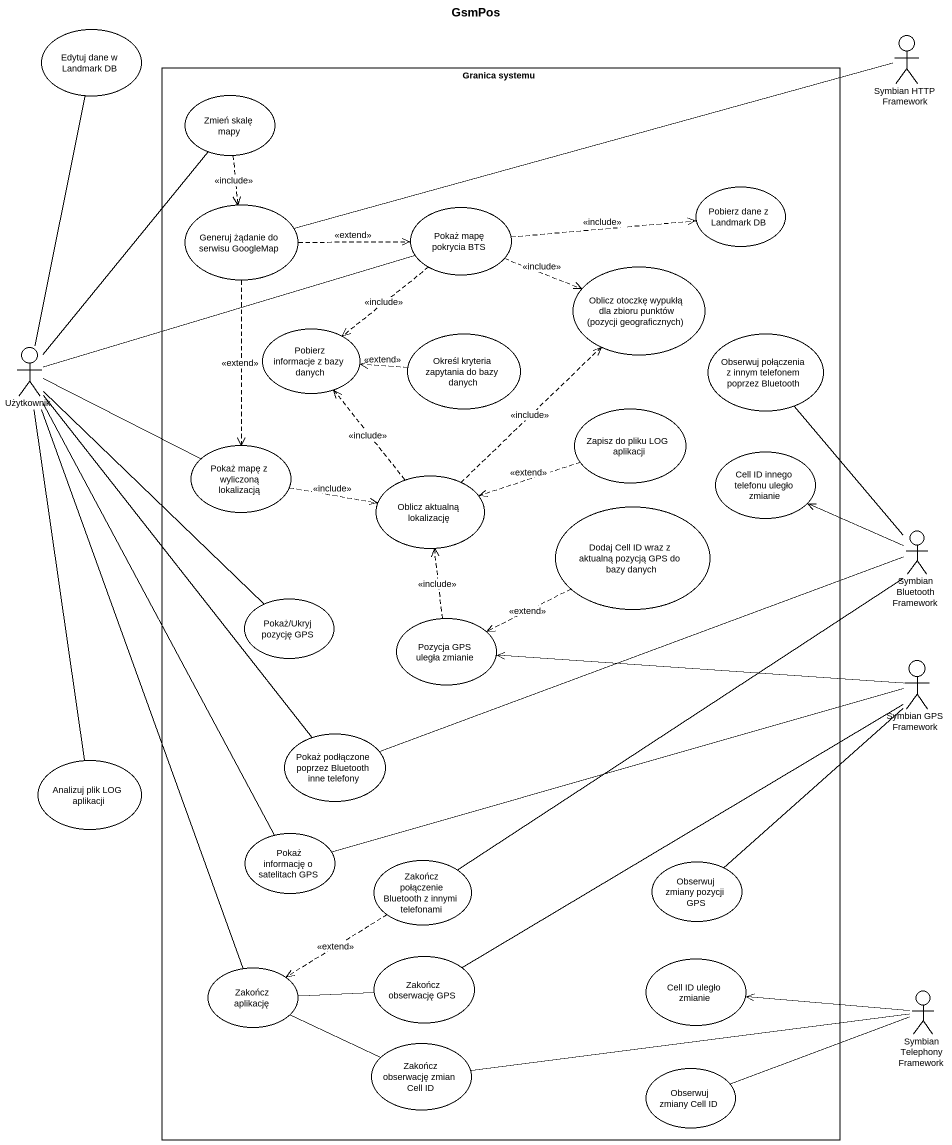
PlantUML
@startuml
title GsmPos
usecase "Edytuj dane w Landmark DB" as Edytuj_dane_w_Landmark_DB
actor "Symbian HTTP Framework" as Symbian_HTTP_Framework
rectangle "Granica systemu" as Granica_systemu {
  usecase "Zmień skalę mapy" as Zmień_skalę_mapy
  usecase "Generuj żądanie do serwisu GoogleMap" as Generuj_żądanie_do_serwisu
  usecase "Pokaż mapę pokrycia BTS" as Pokaż_mapę_pokrycia_BTS
  usecase "Pobierz dane z Landmark DB" as Pobierz_dane_z_Landmark_DB
  usecase "Oblicz otoczkę wypukłą dla zbioru punktów (pozycji geograficznych)" as Oblicz_otoczkę_wypukłą_dla
  usecase "Pobierz informacje z bazy danych" as Pobierz_informacje_z_bazy
  usecase "Określ kryteria zapytania do bazy danych" as Określ_kryteria_zapytania
  usecase "Obserwuj połączenia z innym telefonem poprzez Bluetooth" as Obserwuj_połączenia_z_innym
  usecase "Pokaż mapę z wyliczoną lokalizacją" as Pokaż_mapę_z_wyliczoną
  usecase "Zapisz do pliku LOG aplikacji" as Zapisz_do_pliku_LOG
  usecase "Oblicz aktualną lokalizację" as Oblicz_aktualną_lokalizację
  usecase "Cell ID innego telefonu uległo zmianie" as Cell_ID_innego_telefonu
  usecase "Dodaj Cell ID wraz z aktualną pozycją GPS do bazy danych" as Dodaj_Cell_ID_wraz_z
  usecase "Pokaż/Ukryj pozycję GPS" as Pokaż_Ukryj_pozycję_GPS
  usecase "Pozycja GPS uległa zmianie" as Pozycja_GPS_uległa_zmianie
  usecase "Pokaż podłączone poprzez Bluetooth inne telefony" as Pokaż_podłączone_poprzez
  usecase "Pokaż informację o satelitach GPS" as Pokaż_informację_o
  usecase "Zakończ połączenie Bluetooth z innymi telefonami" as Zakończ_połączenie
  usecase "Obserwuj zmiany pozycji GPS" as Obserwuj_zmiany_pozycji_GPS
  usecase "Zakończ aplikację" as Zakończ_aplikację
  usecase "Zakończ obserwację GPS" as Zakończ_obserwację_GPS
  usecase "Cell ID uległo zmianie" as Cell_ID_uległo_zmianie
  usecase "Zakończ obserwację zmian Cell ID" as Zakończ_obserwację_zmian
  usecase "Obserwuj zmiany Cell ID" as Obserwuj_zmiany_Cell_ID
}
actor Użytkownik
actor "Symbian Bluetooth Framework" as Symbian_Bluetooth_Framework
actor "Symbian GPS Framework" as Symbian_GPS_Framework
usecase "Analizuj plik LOG aplikacji" as Analizuj_plik_LOG_aplikacji
actor "Symbian Telephony Framework" as Symbian_Telephony_Framework
Edytuj_dane_w_Landmark_DB -- Użytkownik
Zmień_skalę_mapy ..> Generuj_żądanie_do_serwisu : <<include>>
Generuj_żądanie_do_serwisu -right- Symbian_HTTP_Framework
Generuj_żądanie_do_serwisu .right.> Pokaż_mapę_pokrycia_BTS : <<extend>>
Generuj_żądanie_do_serwisu ..> Pokaż_mapę_z_wyliczoną : <<extend>>
Pokaż_mapę_pokrycia_BTS .right.> Pobierz_dane_z_Landmark_DB : <<include>>
Pokaż_mapę_pokrycia_BTS .right.> Oblicz_otoczkę_wypukłą_dla : <<include>>
Pokaż_mapę_pokrycia_BTS ..> Pobierz_informacje_z_bazy : <<include>>
Użytkownik -up- Zmień_skalę_mapy
Użytkownik -right- Pokaż_mapę_pokrycia_BTS
Użytkownik -right- Pokaż_mapę_z_wyliczoną
Użytkownik -- Pokaż_Ukryj_pozycję_GPS
Użytkownik -- Pokaż_podłączone_poprzez
Użytkownik -- Zakończ_aplikację
Określ_kryteria_zapytania .left.> Pobierz_informacje_z_bazy : <<extend>>
Pokaż_mapę_z_wyliczoną .right.> Oblicz_aktualną_lokalizację : <<include>>
Zapisz_do_pliku_LOG .left.> Oblicz_aktualną_lokalizację : <<extend>>
Oblicz_aktualną_lokalizację .up.> Oblicz_otoczkę_wypukłą_dla : <<include>>
Oblicz_aktualną_lokalizację .up.> Pobierz_informacje_z_bazy : <<include>>
Dodaj_Cell_ID_wraz_z .left.> Pozycja_GPS_uległa_zmianie : <<extend>>
Symbian_Bluetooth_Framework -up- Obserwuj_połączenia_z_innym
Symbian_Bluetooth_Framework -left-> Cell_ID_innego_telefonu
Pozycja_GPS_uległa_zmianie .up.> Oblicz_aktualną_lokalizację : <<include>>
Symbian_GPS_Framework -left-> Pozycja_GPS_uległa_zmianie
Pokaż_podłączone_poprzez -right- Symbian_Bluetooth_Framework
Analizuj_plik_LOG_aplikacji -up- Użytkownik
Pokaż_informację_o -up- Użytkownik
Pokaż_informację_o -right- Symbian_GPS_Framework
Zakończ_połączenie -up- Symbian_Bluetooth_Framework
Zakończ_połączenie ..> Zakończ_aplikację : <<extend>>
Obserwuj_zmiany_pozycji_GPS -up- Symbian_GPS_Framework
Zakończ_aplikację -right- Zakończ_obserwację_GPS
Zakończ_aplikację -right- Zakończ_obserwację_zmian
Zakończ_obserwację_GPS -right- Symbian_GPS_Framework
Symbian_Telephony_Framework -left-> Cell_ID_uległo_zmianie
Zakończ_obserwację_zmian -right- Symbian_Telephony_Framework
Obserwuj_zmiany_Cell_ID -right- Symbian_Telephony_Framework
@enduml
